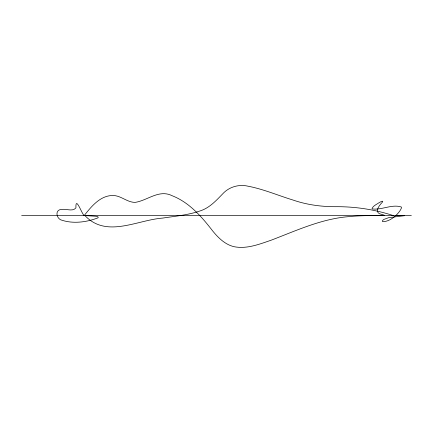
<?xml version="1.0" encoding="UTF-8"?>
<svg xmlns="http://www.w3.org/2000/svg" width="433" height="433" viewBox="0 0 433 433"><rect width="100%" height="100%" fill="white"/><g stroke="black" fill="none" stroke-linecap="round" stroke-linejoin="round"><path stroke-width="0.65" d="M21.65 215.591L411.35 215.591M397.24 215.591L404.519 215.699L388.78 217.642L383.876 219.428L382.696 220.348L382.344 221.463C389.121 222.605 399.459 213.875 401.57 207.613L401.294 206.985C391.925 203.938 381.803 210.211 372.218 208.95L372.017 208.587C373.208 205.751 376.526 204.452 378.94 202.785C379.692 202.287 384.239 199.775 382.29 202.265C378.945 205.702 373.527 212.884 381.706 214.411C385.879 215.482 384.856 215.623 381.045 215.585C370.469 215.574 359.872 215.526 349.334 216.587C321.708 218.665 296.389 230.6 270.863 240.31C259.215 244.266 246.842 249.154 234.34 246.75C225.209 244.748 218.297 237.863 212.603 230.859C201.664 216.673 189.21 202.368 172.09 195.7C158.96 189.107 147.496 200.582 135.069 202.395C127.102 202.368 121.002 195.554 112.981 195.489C100.277 195.418 91.358 206.519 84.17 215.591C81.875 214.064 75.45 195.196 75.932 207.883C72.598 211.997 66.271 208.533 61.735 209.453C54.358 209.388 56.322 219.385 62.292 220.343C73.789 223.937 86.881 222.124 97.934 217.864L98.259 217.263L97.728 216.722L96.24 216.262L84.96 215.591C106.377 238.426 137.055 220.024 162.564 218.097C175.246 216.17 188.209 215.093 200.392 210.828C209.502 207.878 216.072 200.679 222.54 194.016C228.878 186.942 238.805 183.993 248.022 186.195C263.459 189.151 277.981 195.429 292.957 200.019C307.116 204.917 322.076 206.866 337.02 206.687C356.121 206.682 375.189 209.637 393.348 215.591"/></g></svg>
